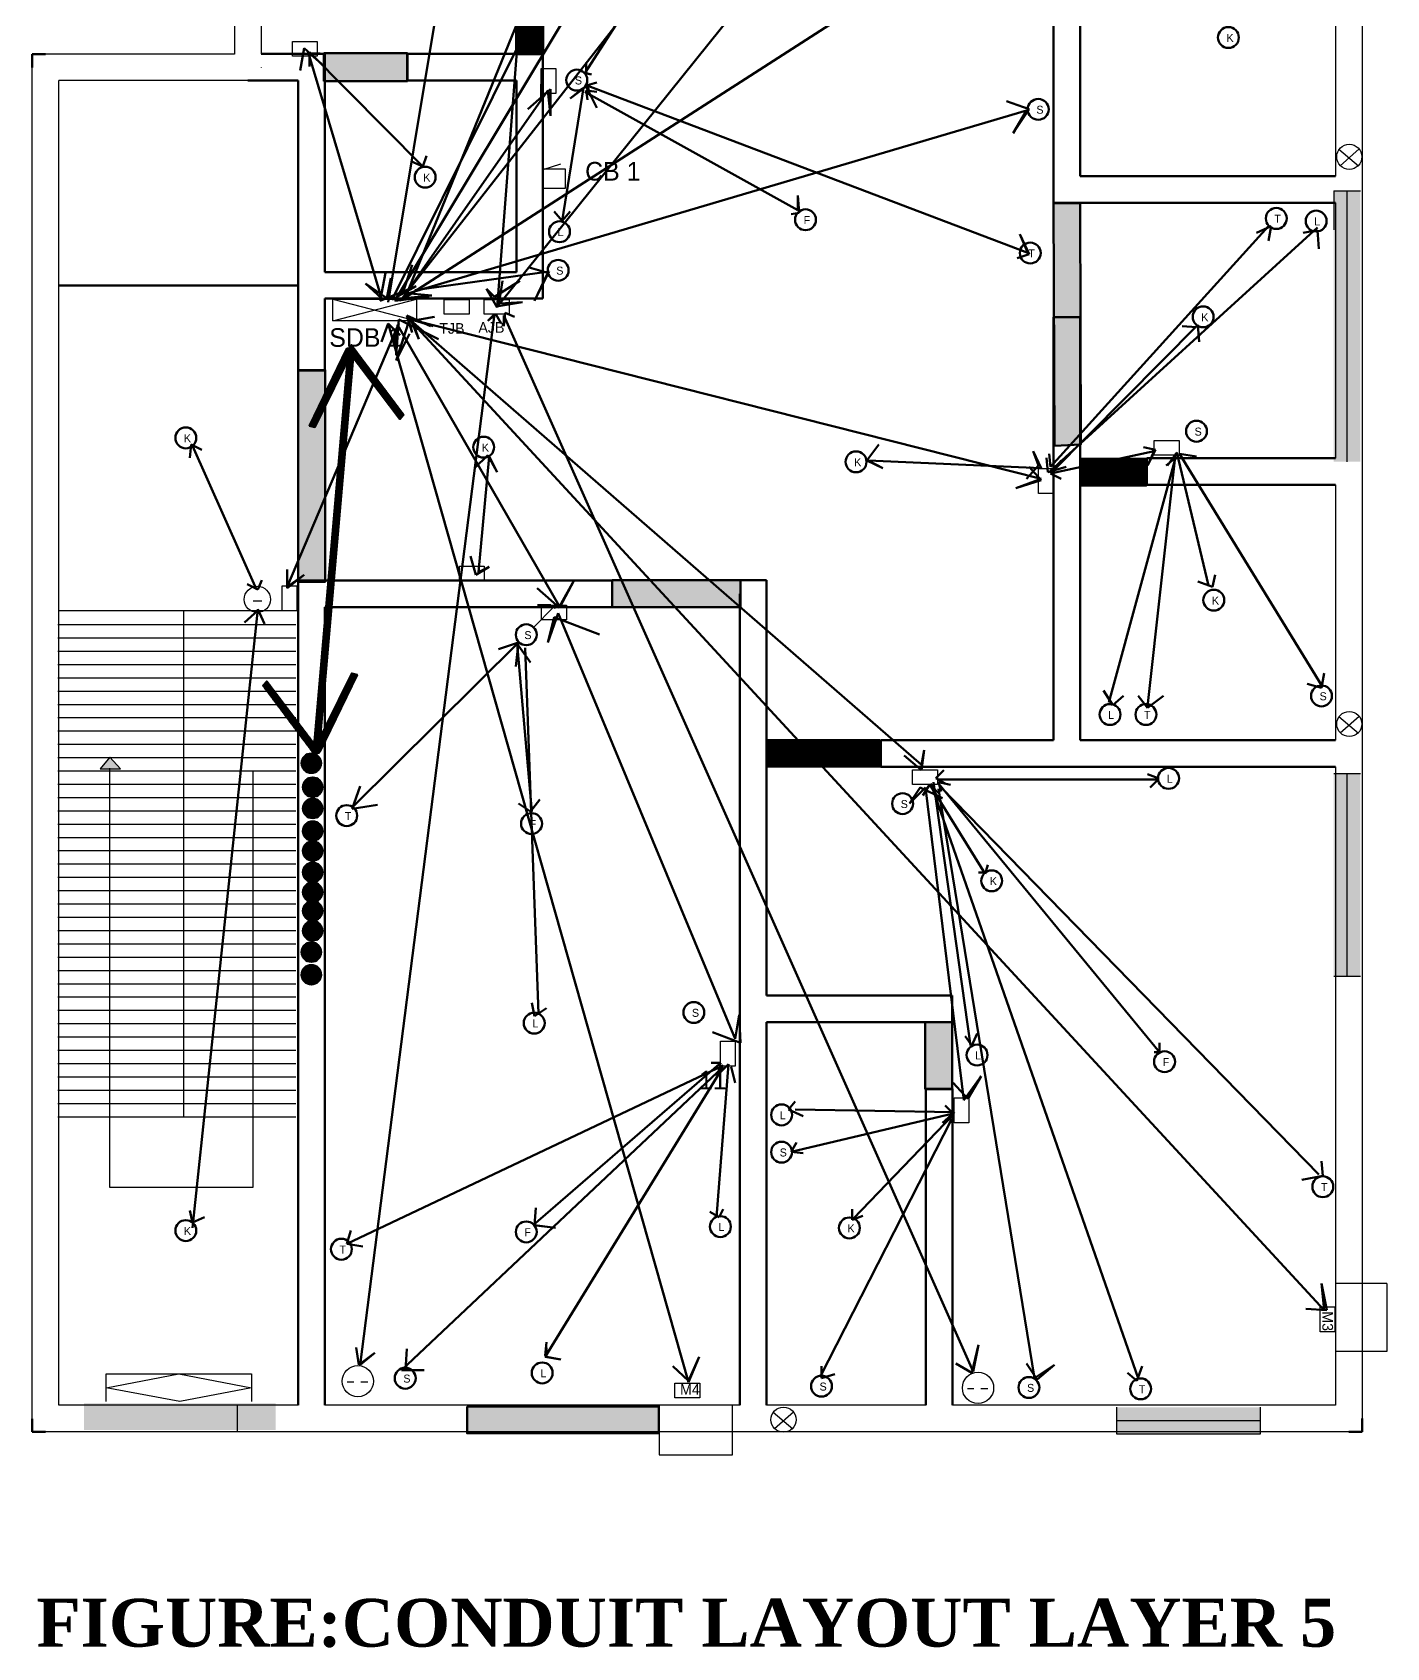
# Model space of a CAD drawing. Header units: inches. Extents: x 110 to 2722, y -1862 to 1118.
# Drawn here: x 1126 to 1635, y -1862 to -1255 of the extents above; entities that cross this region are included whole.
import ezdxf

# ---------------------------------------------------------------- set-up
doc = ezdxf.new("R2010")
doc.units = ezdxf.units.IN
doc.header["$MEASUREMENT"] = 0
pattern_1 = [(45, (2199.3533, -1230.50526), (-0.088388348, 0.088388348), [])]

msp = doc.modelspace()

# ---------------------------------------------------------------- hatches: boundary and pattern name
at = {"lineweight": 100}
h = msp.add_hatch(color=5, dxfattribs=at)
h.set_gradient(color1=(251, 247, 4), color2=(251, 247, 14), one_color=1, tint=0.52, name='INVCURVED')
h.paths.add_polyline_path([(1495.94, -1207.16), (1495.94, -1203.32), (1448.08, -1203.32), (1448.08, -1213.03), (1486.8, -1213.03)])
h.paths.add_polyline_path([(1495.94, -1207.16), (1486.8, -1213.03), (1495.94, -1213.03)], flags=17)
h.paths.add_polyline_path([(1425.67, -1202.96), (1394.67, -1202.96), (1394.67, -1203.28), (1395.08, -1203.28), (1395.08, -1213.09), (1417.53, -1213.09)])
h.paths.add_polyline_path([(1438.08, -1202.96), (1425.67, -1202.96), (1417.53, -1213.09), (1438.08, -1213.09)])
h.paths.add_polyline_path([(1520.1, -1319.35), (1509.98, -1319.35), (1510.16, -1362.22), (1520.22, -1362.22)])
h.paths.add_polyline_path([(1520.08, -1362.22), (1510.16, -1362.22), (1510.35, -1410.51), (1516.37, -1410.2), (1520.08, -1406.12)])
h.paths.add_polyline_path([(1267.08, -1263.22), (1267.14, -1263.22), (1267.14, -1262.95), (1235.72, -1262.95), (1235.72, -1263.22), (1236.08, -1263.22), (1236.08, -1268.3), (1241.14, -1273.41), (1267.08, -1273.41)])
h.paths.add_polyline_path([(1236.08, -1268.3), (1236.08, -1273.41), (1241.14, -1273.41)])
h.paths.add_polyline_path([(1236.21, -1382.22), (1225.99, -1382.22), (1225.99, -1453.76), (1236.21, -1429.67), (1236.21, -1395.67), (1232.35, -1403.51), (1230.35, -1403.01), (1236.21, -1390.88)])
h.paths.add_polyline_path([(1310.96, -1227.56), (1308.02, -1227.56), (1308.02, -1252.6), (1309.26, -1249.58)])
h.paths.add_polyline_path([(1318.15, -1227.85), (1318.15, -1227.56), (1310.96, -1227.56), (1309.26, -1249.58)])
h.paths.add_polyline_path([(1318.15, -1227.85), (1309.26, -1249.58), (1308.39, -1260.85), (1318.15, -1241.21)])
h.paths.add_polyline_path([(1318.15, -1241.21), (1308.39, -1260.85), (1308.21, -1263.22), (1313.08, -1263.22), (1318.14, -1263.22), (1318.15, -1263.21)])
h.paths.add_polyline_path([(1520.03, -1203.46), (1544.88, -1203.46), (1544.88, -1213.43), (1520.03, -1213.43)])
h = msp.add_hatch(color=4, dxfattribs=at)
h.set_gradient(color1=(252, 240, 3), color2=(253, 242, 43), one_color=1, tint=0.58)
h.paths.add_polyline_path([(1225.99, -1382.1), (1236.21, -1382.1), (1236.21, -1461.66), (1225.99, -1461.66)])
h.paths.add_polyline_path([(1308.02, -1227.56), (1318.15, -1227.56), (1318.15, -1263.3), (1308.02, -1263.3)])
h = msp.add_hatch(dxfattribs=at)
h.set_pattern_fill('ANSI31', color=4, style=0)
h.set_pattern_definition(pattern_1)
h.paths.add_polyline_path([(1308.02, -1227.56), (1318.15, -1227.56), (1318.15, -1263.3), (1308.02, -1263.3)])
h = msp.add_hatch(color=5, dxfattribs=at)
h.set_gradient(color1=(38, 193, 217), one_color=1, tint=1, name='INVCURVED')
h.paths.add_polyline_path([(1235.72, -1262.95), (1267.14, -1262.95), (1267.14, -1273.41), (1235.72, -1273.41)])
for points in [[(1625.41, -1329.33), (1625.41, -1314.73), (1615.41, -1314.73), (1615.41, -1329.33), (1615.41, -1416.53), (1625.41, -1416.53)], [(1625.41, -1533.73), (1615.41, -1533.73), (1615.41, -1609.89), (1625.41, -1609.89)], [(1217.52, -1780.57), (1217.52, -1770.57), (1145.48, -1770.57), (1145.48, -1780.57)], [(1533.73, -1771.97), (1533.73, -1781.97), (1587.81, -1781.97), (1587.81, -1771.97)]]:
    msp.add_hatch(color=120).paths.add_polyline_path(points)
h = msp.add_hatch(color=4, dxfattribs=at)
h.set_gradient(color1=(248, 252, 3), color2=(248, 253, 8), one_color=1, tint=0.51)
h.paths.add_polyline_path([(1509.98, -1319.35), (1520.1, -1319.35), (1520.35, -1410.01), (1510.35, -1410.51)])
h.paths.add_polyline_path([(1444.87, -1521.16), (1402.2, -1521.16), (1402.2, -1531.15), (1444.87, -1531.15)])
at = {"lineweight": 211}
h = msp.add_hatch(dxfattribs=at)
h.set_pattern_fill('ANSI31', color=200, style=0)
h.set_pattern_definition([(45, (1031.85329, -1133.50526), (-0.088388348, 0.088388348), [])])
h.paths.add_polyline_path([(1244.35, -1374.01), (1246.85, -1374.01), (1232.35, -1403.51), (1230.35, -1403.01)])
h = msp.add_hatch(dxfattribs=at)
h.set_pattern_fill('ANSI31', color=200, style=0)
h.set_pattern_definition(pattern_1)
h.paths.add_polyline_path([(1231.85, -1526.01), (1233.85, -1526.01), (1246.85, -1376.01), (1244.85, -1376.01)])
h = msp.add_hatch(dxfattribs=at)
h.set_pattern_fill('ANSI31', color=200, angle=-297.0364, style=0)
h.set_pattern_definition([(107.963605, (934.04239, -1454.80983), (-0.118906577, -0.0385516), [])])
h.paths.add_polyline_path([(1244.85, -1374.85), (1245.99, -1372.63), (1265.67, -1398.95), (1264.32, -1400.51)])
at = {"lineweight": 100}
h = msp.add_hatch(color=4, dxfattribs=at)
h.set_gradient(color1=(247, 251, 4), color2=(249, 252, 64), one_color=1, tint=0.62)
h.paths.add_polyline_path([(1236.21, -1429.67), (1225.99, -1453.76), (1225.99, -1460.64), (1228.35, -1459.01), (1225.99, -1460.83), (1225.99, -1461.22), (1231.08, -1461.22), (1236.21, -1461.22)])
h.paths.add_polyline_path([(1413.91, -1521.16), (1402.2, -1521.16), (1402.2, -1531.15), (1423.14, -1531.15)])
h.paths.add_polyline_path([(1444.87, -1521.16), (1413.91, -1521.16), (1423.14, -1531.15), (1444.87, -1531.15)])
h.paths.add_polyline_path([(1534.37, -1415.44), (1520.12, -1415.44), (1520.12, -1418.55)])
h.paths.add_polyline_path([(1544.95, -1415.44), (1534.37, -1415.44), (1520.12, -1418.55), (1520.12, -1425.42), (1544.95, -1425.42)])
h.paths.add_polyline_path([(1520.08, -1406.12), (1516.37, -1410.2), (1519.73, -1410.04), (1520.08, -1409.69)])
h.paths.add_polyline_path([(1471.96, -1627.23), (1461.82, -1627.23), (1461.82, -1652.39), (1462.08, -1652.39), (1462.08, -1652.22), (1471.96, -1652.22)])
h.paths.add_polyline_path([(1344.14, -1461.11), (1392.31, -1461.11), (1392.31, -1471.26), (1344.14, -1471.26)])
h = msp.add_hatch(dxfattribs=at)
h.set_pattern_fill('ANSI31', color=4, style=0)
h.set_pattern_definition(pattern_1)
h.paths.add_polyline_path([(1544.95, -1415.44), (1520.12, -1415.44), (1520.12, -1425.42), (1544.95, -1425.42)])
at = {"lineweight": 211}
h = msp.add_hatch(dxfattribs=at)
h.set_pattern_fill('ANSI31', color=200, angle=-117.0364, style=0)
h.set_pattern_definition([(287.963605, (1544.4857, -1444.82171), (0.118906577, 0.0385516), [])])
h.paths.add_polyline_path([(1233.67, -1524.78), (1232.54, -1527.01), (1212.85, -1500.68), (1214.21, -1499.13)])
h = msp.add_hatch(dxfattribs=at)
h.set_pattern_fill('ANSI31', color=200, angle=180, style=0)
h.set_pattern_definition([(225, (1446.6748, -1766.12628), (0.088388348, -0.088388348), [])])
h.paths.add_polyline_path([(1234.17, -1525.63), (1231.67, -1525.63), (1246.17, -1496.13), (1248.17, -1496.63)])
at = {"lineweight": 100}
h = msp.add_hatch(dxfattribs=at)
h.set_pattern_fill('ANSI31', color=4, style=0)
h.set_pattern_definition(pattern_1)
h.paths.add_polyline_path([(1444.87, -1521.16), (1402.2, -1521.16), (1402.2, -1531.15), (1444.87, -1531.15)])
h = msp.add_hatch(color=256)
h.paths.add_polyline_path([(1155.28, -1527.82), (1155.06, -1527.82), (1151.62, -1531.99), (1155.28, -1531.99)])
h.paths.add_polyline_path([(1155.51, -1527.82), (1155.28, -1527.82), (1155.28, -1531.99), (1159.27, -1531.99)])
at = {"lineweight": 50}
h = msp.add_hatch(dxfattribs=at)
h.set_pattern_fill('ANSI31', color=6, style=0)
h.set_pattern_definition([(45, (2442.35329, -1261.50526), (-0.088388348, 0.088388348), [])])
edge = h.paths.add_edge_path()
edge.add_arc((1230.99, -1529.87), 3.64, 0, 360)
h = msp.add_hatch(dxfattribs=at)
h.set_pattern_fill('ANSI31', color=6, style=0)
h.set_pattern_definition([(45, (2442.85329, -1270.50526), (-0.088388348, 0.088388348), [])])
edge = h.paths.add_edge_path()
edge.add_arc((1231.49, -1538.87), 3.64, 0, 360)
h = msp.add_hatch(dxfattribs=at)
h.set_pattern_fill('ANSI31', color=6, style=0)
h.set_pattern_definition([(45, (2442.85329, -1278.50526), (-0.088388348, 0.088388348), [])])
edge = h.paths.add_edge_path()
edge.add_arc((1231.49, -1546.87), 3.64, 0, 360)
h = msp.add_hatch(dxfattribs=at)
h.set_pattern_fill('ANSI31', color=6, style=0)
h.set_pattern_definition([(45, (2442.85329, -1287.00526), (-0.088388348, 0.088388348), [])])
edge = h.paths.add_edge_path()
edge.add_arc((1231.49, -1555.37), 3.64, 0, 360)
h = msp.add_hatch(dxfattribs=at)
h.set_pattern_fill('ANSI31', color=6, style=0)
h.set_pattern_definition([(45, (2442.85329, -1294.50526), (-0.088388348, 0.088388348), [])])
edge = h.paths.add_edge_path()
edge.add_arc((1231.49, -1562.87), 3.64, 0, 360)
h = msp.add_hatch(dxfattribs=at)
h.set_pattern_fill('ANSI31', color=6, style=0)
h.set_pattern_definition([(45, (2442.85329, -1302.50526), (-0.088388348, 0.088388348), [])])
edge = h.paths.add_edge_path()
edge.add_arc((1231.49, -1570.87), 3.64, 0, 360)
h = msp.add_hatch(dxfattribs=at)
h.set_pattern_fill('ANSI31', color=6, style=0)
h.set_pattern_definition([(45, (2442.85329, -1310.00526), (-0.088388348, 0.088388348), [])])
edge = h.paths.add_edge_path()
edge.add_arc((1231.49, -1578.37), 3.64, 0, 360)
h = msp.add_hatch(dxfattribs=at)
h.set_pattern_fill('ANSI31', color=6, style=0)
h.set_pattern_definition([(45, (2442.85329, -1317.00526), (-0.088388348, 0.088388348), [])])
edge = h.paths.add_edge_path()
edge.add_arc((1231.49, -1585.37), 3.64, 0, 360)
h = msp.add_hatch(dxfattribs=at)
h.set_pattern_fill('ANSI31', color=6, style=0)
h.set_pattern_definition([(45, (2442.85329, -1324.50526), (-0.088388348, 0.088388348), [])])
edge = h.paths.add_edge_path()
edge.add_arc((1231.49, -1592.87), 3.64, 0, 360)
h = msp.add_hatch(dxfattribs=at)
h.set_pattern_fill('ANSI31', color=6, style=0)
h.set_pattern_definition([(45, (2442.35329, -1332.50526), (-0.088388348, 0.088388348), [])])
edge = h.paths.add_edge_path()
edge.add_arc((1230.99, -1600.87), 3.64, 0, 360)
h = msp.add_hatch(dxfattribs=at)
h.set_pattern_fill('ANSI31', color=6, style=0)
h.set_pattern_definition([(45, (2442.35329, -1341.00526), (-0.088388348, 0.088388348), [])])
edge = h.paths.add_edge_path()
edge.add_arc((1230.99, -1609.37), 3.64, 0, 360)
at = {"lineweight": 100}
h = msp.add_hatch(color=4, dxfattribs=at)
h.set_gradient(color1=(247, 227, 8), color2=(251, 239, 112), one_color=1, tint=0.71)
h.paths.add_polyline_path([(1461.82, -1652.39), (1471.96, -1652.39), (1471.96, -1627.23), (1461.82, -1627.23)])
h = msp.add_hatch(color=4, dxfattribs=at)
h.set_gradient(color1=(3, 252, 182), color2=(63, 253, 199), one_color=1, tint=0.62)
h.paths.add_polyline_path([(1289.52, -1771.64), (1361.69, -1771.64), (1361.69, -1781.74), (1289.52, -1781.74)])

# ---------------------------------------------------------------- linework, layer by layer
for p, q in [((1202.08, -1023.28), (1202.08, -1263.28)), ((1212.08, -1028.28), (1212.08, -1263.22)), ((1616.08, -1213.22), (1616.08, -1309.22)), ((1626.08, -1213.22), (1626.08, -1314.22)), ((1126.08, -1350.28), (1126.08, -1268.28)), ((1202.08, -1263.28), (1131.08, -1263.28)), ((1136.08, -1350.28), (1136.08, -1273.28)), ((1207.08, -1273.28), (1136.08, -1273.28)), ((1317.78, -1272.92), (1317.66, -1273.91)), ((1617.3, -1299.02), (1624.76, -1305.31)), ((1617.82, -1305.24), (1625.01, -1298.96)), ((1318.18, -1306.62), (1324.77, -1304.5)), ((1615.41, -1314.73), (1615.41, -1329.33)), ((1615.41, -1314.73), (1625.41, -1314.73)), ((1620.41, -1416.53), (1620.41, -1314.73)), ((1626.08, -1314.22), (1626.08, -1420.22)), ((1616.08, -1319.22), (1616.08, -1415.22)), ((1126.08, -1466.28), (1126.08, -1350.28)), ((1136.08, -1466.28), (1136.08, -1350.28)), ((1239.06, -1355.48), (1270.47, -1363.52)), ((1239.06, -1363.52), (1270.47, -1355.48)), ((1626.08, -1420.22), (1626.08, -1526.22)), ((1616.08, -1425.22), (1616.08, -1521.22)), ((1126.08, -1776.28), (1126.08, -1466.28)), ((1136.08, -1771.22), (1136.08, -1466.28)), ((1209.13, -1468.82), (1212.33, -1468.82)), ((1225.55, -1472.61), (1136.08, -1472.61)), ((1182.92, -1472.87), (1182.92, -1662.87)), ((1314.65, -1478.71), (1322.09, -1471.2)), ((1322.73, -1470.8), (1321.73, -1470.68)), ((1321.73, -1470.68), (1322.11, -1471.18)), ((1322.08, -1471.19), (1322.54, -1471.74)), ((1322.54, -1471.74), (1322.73, -1470.8)), ((1225.13, -1477.87), (1135.65, -1477.87)), ((1225.13, -1482.87), (1135.65, -1482.87)), ((1225.13, -1487.87), (1135.65, -1487.87)), ((1225.13, -1492.87), (1135.65, -1492.87)), ((1225.13, -1497.87), (1135.65, -1497.87)), ((1225.13, -1502.87), (1135.65, -1502.87)), ((1225.13, -1507.87), (1135.65, -1507.87)), ((1225.13, -1512.87), (1135.65, -1512.87)), ((1225.13, -1517.87), (1135.65, -1517.87)), ((1617.3, -1512.26), (1624.75, -1518.55)), ((1617.82, -1518.48), (1625.01, -1512.19)), ((1225.13, -1522.87), (1135.65, -1522.87)), ((1225.13, -1527.87), (1135.65, -1527.87)), ((1155.28, -1527.56), (1151.62, -1531.99)), ((1159.27, -1531.99), (1155.28, -1527.56)), ((1626.08, -1526.22), (1626.08, -1622.22)), ((1225.13, -1532.87), (1135.65, -1532.87)), ((1151.62, -1531.99), (1151.62, -1531.99)), ((1151.62, -1531.99), (1159.27, -1531.99)), ((1155.22, -1689.43), (1155.22, -1531.77)), ((1208.94, -1532.99), (1208.94, -1689.43)), ((1615.41, -1533.73), (1625.41, -1533.73)), ((1616.08, -1531.22), (1616.08, -1622.22)), ((1620.41, -1609.89), (1620.41, -1533.73)), ((1225.13, -1537.87), (1135.65, -1537.87)), ((1225.13, -1542.87), (1135.65, -1542.87)), ((1225.13, -1547.87), (1135.65, -1547.87)), ((1225.13, -1552.87), (1135.65, -1552.87)), ((1225.13, -1557.87), (1135.65, -1557.87)), ((1225.13, -1562.87), (1135.65, -1562.87)), ((1225.13, -1567.87), (1135.65, -1567.87)), ((1225.13, -1572.87), (1135.65, -1572.87)), ((1225.13, -1577.87), (1135.65, -1577.87)), ((1225.13, -1582.87), (1135.65, -1582.87)), ((1225.13, -1587.87), (1135.65, -1587.87)), ((1225.13, -1592.87), (1135.65, -1592.87)), ((1225.13, -1597.87), (1135.65, -1597.87)), ((1225.13, -1602.87), (1135.65, -1602.87)), ((1225.13, -1607.87), (1135.65, -1607.87)), ((1225.13, -1612.87), (1135.65, -1612.87)), ((1615.41, -1609.89), (1625.41, -1609.89)), ((1225.13, -1617.87), (1135.65, -1617.87)), ((1225.13, -1622.87), (1135.65, -1622.87)), ((1616.08, -1622.22), (1616.08, -1771.22)), ((1626.08, -1622.22), (1626.08, -1776.22)), ((1225.13, -1627.87), (1135.65, -1627.87)), ((1225.13, -1632.87), (1135.65, -1632.87)), ((1225.13, -1637.87), (1135.65, -1637.87)), ((1225.13, -1642.87), (1135.65, -1642.87)), ((1225.13, -1647.87), (1135.65, -1647.87)), ((1225.13, -1652.87), (1135.65, -1652.87)), ((1225.13, -1657.87), (1135.65, -1657.87)), ((1225.13, -1662.87), (1135.65, -1662.87)), ((1208.94, -1689.43), (1155.22, -1689.43)), ((1153.9, -1769.87), (1153.9, -1759.45)), ((1153.9, -1759.45), (1208.46, -1759.45)), ((1153.9, -1764.66), (1181.18, -1759.45)), ((1181.18, -1759.45), (1208.46, -1764.63)), ((1208.46, -1759.45), (1208.46, -1769.81)), ((1181.49, -1769.77), (1153.9, -1764.66)), ((1208.46, -1764.63), (1181.49, -1769.77)), ((1244.52, -1762.46), (1246.91, -1762.46)), ((1249.59, -1762.46), (1249.82, -1762.46)), ((1249.82, -1762.46), (1252.2, -1762.46)), ((1477.68, -1764.97), (1480.06, -1764.97)), ((1482.75, -1764.97), (1482.98, -1764.97)), ((1482.98, -1764.97), (1485.36, -1764.97)), ((1226.08, -1771.22), (1136.08, -1771.22)), ((1203.11, -1771.22), (1203.11, -1781.2)), ((1392.08, -1771.22), (1236.08, -1771.22)), ((1462.08, -1771.22), (1402.08, -1771.22)), ((1616.08, -1771.22), (1472.08, -1771.22)), ((1533.73, -1771.97), (1533.73, -1781.97)), ((1587.81, -1781.67), (1587.81, -1771.97)), ((1404.58, -1773.77), (1412.04, -1780.06)), ((1405.1, -1779.99), (1412.3, -1773.71)), ((1533.73, -1776.97), (1587.81, -1776.97)), ((1231.08, -1781.22), (1131.08, -1781.22)), ((1397.08, -1781.22), (1231.08, -1781.22)), ((1467.08, -1781.22), (1397.08, -1781.22)), ((1621.08, -1781.22), (1467.08, -1781.22)), ((1533.73, -1781.97), (1587.81, -1781.97)), ((1587.81, -1781.97), (1587.81, -1781.67))]:
    msp.add_line(p, q)
at = {"color": 5, "lineweight": 50}
for p, q in [((1458.35, -1030.01), (1262.35, -1356.01)), ((1421.35, -1033.51), (1261.35, -1355.51)), ((1256.85, -1356.01), (1258.85, -1345.51)), ((1270.35, -1350.51), (1256.85, -1356.01)), ((1261.35, -1355.51), (1270.35, -1350.51)), ((1262.35, -1356.01), (1275.35, -1354.51)), ((1259.85, -1364.51), (1257.35, -1371.51)), ((1257.35, -1371.51), (1259.85, -1364.51)), ((1372.85, -1762.51), (1259.85, -1364.51)), ((1259.85, -1364.51), (1264.35, -1369.01)), ((1267.85, -1363.01), (1262.85, -1378.51)), ((1266.85, -1362.51), (1276.85, -1365.51)), ((1611.85, -1735.51), (1267.85, -1363.01)), ((1262.85, -1378.51), (1267.85, -1368.51)), ((1612.85, -1735.51), (1610.85, -1725.51)), ((1610.85, -1725.51), (1611.85, -1735.51)), ((1604.85, -1735.01), (1612.85, -1735.51)), ((1372.85, -1762.01), (1376.85, -1753.01)), ((1376.85, -1753.01), (1372.85, -1762.51)), ((1366.85, -1756.51), (1372.85, -1762.01))]:
    msp.add_line(p, q, dxfattribs=at)
at = {"color": 1, "lineweight": 50}
for p, q in [((1325.85, -1034.51), (1300.85, -1358.51)), ((1555.85, -1041.01), (1301.85, -1357.01)), ((1300.85, -1358.51), (1296.85, -1351.51)), ((1296.85, -1351.51), (1299.85, -1354.51)), ((1299.85, -1354.51), (1309.35, -1348.51)), ((1301.35, -1358.01), (1302.85, -1348.51)), ((1310.35, -1356.51), (1301.35, -1358.01)), ((1301.85, -1357.01), (1310.35, -1356.51)), ((1249.35, -1756.01), (1299.85, -1361.01)), ((1299.85, -1361.01), (1297.35, -1363.51)), ((1297.35, -1363.51), (1300.35, -1361.01)), ((1300.35, -1361.01), (1302.35, -1364.51)), ((1303.35, -1365.51), (1303.85, -1360.51)), ((1479.85, -1758.51), (1303.35, -1361.51)), ((1303.35, -1361.51), (1303.35, -1365.51)), ((1303.85, -1360.51), (1307.35, -1362.01)), ((1479.35, -1759.01), (1481.85, -1748.51)), ((1481.85, -1748.51), (1479.85, -1758.51)), ((1247.85, -1749.51), (1248.85, -1756.01)), ((1248.85, -1756.01), (1254.85, -1751.51)), ((1254.85, -1751.51), (1249.35, -1756.01)), ((1473.35, -1755.51), (1479.35, -1759.01))]:
    msp.add_line(p, q, dxfattribs=at)
at = {"color": 5, "lineweight": 211}
for p, q in [((1302.35, -1102.01), (1259.85, -1356.51)), ((1492.35, -1281.01), (1500.85, -1284.01)), ((1499.85, -1284.51), (1266.35, -1353.51)), ((1500.85, -1284.01), (1494.85, -1293.01)), ((1494.85, -1293.01), (1499.85, -1284.51)), ((1320.35, -1345.01), (1269.85, -1352.01)), ((1312.85, -1343.51), (1319.85, -1345.51)), ((1314.85, -1356.01), (1320.35, -1345.01)), ((1319.85, -1345.51), (1314.85, -1356.01))]:
    msp.add_line(p, q, dxfattribs=at)
at = {"color": 3, "lineweight": 50}
for p, q in [((1385.35, -1201.51), (1264.35, -1356.01)), ((1507.85, -1199.51), (1265.85, -1355.01)), ((1321.35, -1220.01), (1266.35, -1354.51)), ((1226.85, -1269.51), (1228.35, -1261.01)), ((1228.35, -1261.01), (1234.85, -1267.01)), ((1234.85, -1267.01), (1229.85, -1262.51)), ((1229.85, -1262.51), (1257.35, -1355.01)), ((1319.85, -1277.01), (1267.35, -1352.01)), ((1312.35, -1284.01), (1320.85, -1276.51)), ((1320.85, -1286.51), (1319.85, -1277.01)), ((1320.85, -1276.51), (1320.85, -1286.51)), ((1259.35, -1355.01), (1260.85, -1347.51)), ((1265.35, -1353.01), (1268.85, -1342.51)), ((1257.35, -1355.01), (1251.35, -1349.51)), ((1251.35, -1349.51), (1259.35, -1355.01)), ((1276.35, -1354.01), (1265.35, -1353.01)), ((1265.85, -1355.01), (1276.35, -1354.01)), ((1221.85, -1463.51), (1263.85, -1364.51)), ((1262.85, -1376.51), (1263.85, -1363.01)), ((1263.35, -1365.01), (1262.85, -1376.51)), ((1324.35, -1471.01), (1263.35, -1365.01)), ((1263.85, -1363.01), (1278.85, -1370.51)), ((1268.85, -1368.01), (1266.85, -1361.51)), ((1266.85, -1361.51), (1275.85, -1365.51)), ((1460.35, -1530.51), (1267.35, -1362.51)), ((1267.35, -1362.51), (1268.85, -1368.01)), ((1505.35, -1423.01), (1268.35, -1363.01)), ((1268.35, -1363.01), (1271.35, -1370.51)), ((1268.85, -1363.51), (1277.35, -1362.01)), ((1271.35, -1370.51), (1268.85, -1363.51)), ((1547.85, -1412.51), (1508.85, -1421.01)), ((1543.85, -1411.01), (1548.35, -1412.01)), ((1548.35, -1412.01), (1545.35, -1418.01)), ((1545.35, -1418.01), (1547.85, -1412.51)), ((1500.85, -1418.51), (1505.35, -1423.51)), ((1508.85, -1421.01), (1512.85, -1416.01)), ((1495.85, -1426.51), (1505.35, -1423.01)), ((1505.35, -1423.51), (1495.85, -1426.51)), ((1508.85, -1421.01), (1512.85, -1423.01)), ((1512.85, -1423.01), (1508.85, -1421.01)), ((1221.85, -1457.01), (1221.85, -1464.01)), ((1221.85, -1464.01), (1228.35, -1459.01)), ((1228.35, -1459.01), (1221.85, -1463.51)), ((1324.35, -1471.51), (1329.85, -1461.01)), ((1329.85, -1461.01), (1324.35, -1471.01)), ((1315.85, -1464.01), (1324.35, -1471.51)), ((1323.85, -1473.51), (1319.85, -1484.51)), ((1319.85, -1484.51), (1322.35, -1475.01)), ((1322.35, -1475.01), (1339.35, -1481.51)), ((1390.35, -1633.51), (1323.85, -1473.51)), ((1453.85, -1527.01), (1460.35, -1532.51)), ((1460.35, -1532.51), (1461.35, -1525.01)), ((1461.35, -1525.01), (1460.35, -1530.51)), ((1461.85, -1539.01), (1455.85, -1545.01)), ((1455.85, -1545.01), (1459.85, -1539.01)), ((1459.85, -1539.01), (1468.35, -1543.01)), ((1476.35, -1656.51), (1461.85, -1539.01)), ((1391.85, -1624.51), (1390.35, -1633.51)), ((1392.35, -1635.01), (1391.85, -1624.51)), ((1381.85, -1631.01), (1392.35, -1635.01)), ((1472.35, -1650.01), (1477.85, -1656.01)), ((1482.85, -1647.51), (1476.35, -1656.51)), ((1477.85, -1656.01), (1482.85, -1647.51))]:
    msp.add_line(p, q, dxfattribs=at)
at = {"lineweight": 100}
for p, q in [((1520.08, -1309.22), (1520.08, -1208.22)), ((1510.08, -1314.22), (1510.08, -1213.28)), ((1131.08, -1263.28), (1126.08, -1263.28)), ((1126.08, -1268.28), (1126.08, -1263.28)), ((1212.08, -1263.22), (1231.08, -1263.22)), ((1236.08, -1268.22), (1236.08, -1345.22)), ((1313.08, -1263.22), (1267.08, -1263.22)), ((1318.08, -1350.22), (1318.08, -1268.22)), ((1207.08, -1273.22), (1226.08, -1273.22)), ((1226.08, -1273.22), (1226.08, -1350.22)), ((1308.08, -1273.22), (1267.08, -1273.22)), ((1308.08, -1345.22), (1308.08, -1273.22)), ((1616.08, -1309.22), (1520.08, -1309.22)), ((1616.08, -1319.22), (1515.08, -1319.22)), ((1236.08, -1345.22), (1308.08, -1345.22)), ((1136.08, -1350.28), (1226.08, -1350.28)), ((1510.08, -1521.22), (1510.08, -1362.22)), ((1520.08, -1521.22), (1520.08, -1362.22)), ((1616.08, -1415.22), (1545.08, -1415.22)), ((1616.08, -1425.22), (1545.08, -1425.22)), ((1231.08, -1461.22), (1344.08, -1461.22)), ((1392.08, -1461.11), (1402.08, -1461.11)), ((1402.08, -1617.22), (1402.08, -1461.11)), ((1226.08, -1771.22), (1226.08, -1466.22)), ((1392.08, -1622.22), (1392.08, -1466.22)), ((1236.08, -1771.22), (1236.08, -1471.22)), ((1236.08, -1471.22), (1344.08, -1471.22)), ((1510.08, -1521.22), (1445.08, -1521.22)), ((1616.08, -1521.22), (1520.08, -1521.22)), ((1515.08, -1531.22), (1445.08, -1531.22)), ((1616.08, -1531.22), (1515.08, -1531.22)), ((1402.08, -1617.22), (1471.98, -1617.22)), ((1392.08, -1771.22), (1392.08, -1622.22)), ((1402.08, -1771.22), (1402.08, -1627.22)), ((1402.08, -1627.22), (1467.08, -1627.22)), ((1462.08, -1771.22), (1462.08, -1652.22)), ((1472.08, -1771.22), (1472.08, -1652.22)), ((1126.08, -1776.28), (1126.08, -1781.22)), ((1626.08, -1776.22), (1626.08, -1781.22)), ((1131.08, -1781.22), (1126.08, -1781.22)), ((1621.08, -1781.22), (1626.08, -1781.22))]:
    msp.add_line(p, q, dxfattribs=at)
at = {"color": 6, "lineweight": 50}
for p, q in [((1363.35, -1224.51), (1333.85, -1270.51)), ((1272.85, -1305.51), (1230.35, -1262.51)), ((1230.35, -1262.51), (1230.35, -1268.01)), ((1230.85, -1263.01), (1234.35, -1263.01)), ((1334.35, -1270.51), (1334.35, -1266.51)), ((1333.85, -1270.51), (1336.35, -1271.01)), ((1336.35, -1271.01), (1334.35, -1270.51)), ((1500.35, -1338.01), (1334.35, -1275.01)), ((1334.35, -1275.01), (1335.85, -1279.01)), ((1334.85, -1275.01), (1338.35, -1274.01)), ((1335.85, -1279.01), (1334.85, -1275.01)), ((1325.35, -1326.01), (1333.35, -1276.01)), ((1328.35, -1280.01), (1334.35, -1275.51)), ((1333.35, -1276.01), (1328.35, -1280.01)), ((1333.85, -1277.51), (1413.85, -1322.01)), ((1334.35, -1275.51), (1338.35, -1283.51)), ((1334.85, -1280.51), (1334.35, -1277.01)), ((1334.35, -1277.01), (1338.35, -1277.51)), ((1268.35, -1303.51), (1272.85, -1305.51)), ((1272.85, -1305.51), (1274.35, -1301.51)), ((1413.85, -1322.01), (1413.85, -1316.51)), ((1413.85, -1316.51), (1414.35, -1323.01)), ((1322.35, -1322.51), (1325.35, -1326.01)), ((1325.35, -1326.01), (1328.35, -1322.51)), ((1328.35, -1322.51), (1325.35, -1326.01)), ((1414.35, -1323.01), (1411.35, -1323.51)), ((1590.85, -1328.01), (1508.85, -1418.51)), ((1609.35, -1328.51), (1508.85, -1420.01)), ((1586.35, -1330.51), (1591.85, -1328.01)), ((1591.85, -1328.01), (1590.85, -1333.51)), ((1603.85, -1330.51), (1609.35, -1329.51)), ((1609.35, -1329.51), (1609.85, -1336.51)), ((1500.85, -1338.51), (1497.35, -1331.01)), ((1497.35, -1331.01), (1500.35, -1338.01)), ((1496.35, -1340.01), (1500.85, -1338.51)), ((1509.35, -1420.51), (1564.35, -1365.01)), ((1563.85, -1366.01), (1558.35, -1365.51)), ((1564.35, -1365.01), (1564.85, -1371.51)), ((1185.35, -1415.01), (1185.85, -1410.01)), ((1185.85, -1410.01), (1189.85, -1412.01)), ((1186.35, -1410.51), (1210.35, -1464.51)), ((1292.35, -1419.01), (1297.35, -1414.01)), ((1297.85, -1414.51), (1293.85, -1458.01)), ((1297.35, -1414.01), (1300.85, -1420.51)), ((1300.85, -1420.51), (1297.85, -1414.51)), ((1444.35, -1410.01), (1439.85, -1416.01)), ((1505.35, -1419.01), (1502.35, -1412.51)), ((1502.35, -1412.51), (1504.35, -1418.01)), ((1508.85, -1418.51), (1508.35, -1413.51)), ((1545.35, -1508.51), (1555.85, -1413.51)), ((1556.35, -1413.01), (1552.85, -1418.01)), ((1568.35, -1463.01), (1556.35, -1413.01)), ((1557.35, -1413.51), (1563.85, -1414.51)), ((1610.85, -1500.51), (1557.35, -1413.51)), ((1439.85, -1416.01), (1445.85, -1419.01)), ((1445.85, -1419.01), (1440.35, -1416.01)), ((1440.35, -1416.01), (1505.35, -1419.01)), ((1504.35, -1418.01), (1499.85, -1423.01)), ((1507.35, -1415.01), (1507.85, -1420.51)), ((1507.85, -1420.51), (1514.85, -1418.51)), ((1530.85, -1507.01), (1555.85, -1415.01)), ((1555.85, -1415.01), (1552.35, -1418.01)), ((1292.85, -1459.01), (1290.85, -1452.01)), ((1297.85, -1456.01), (1292.85, -1459.01)), ((1293.85, -1458.01), (1297.85, -1456.01)), ((1206.85, -1462.51), (1210.85, -1464.51)), ((1210.85, -1464.51), (1212.35, -1461.01)), ((1564.35, -1461.51), (1569.85, -1463.51)), ((1569.85, -1463.51), (1570.85, -1459.01)), ((1186.35, -1704.51), (1210.85, -1472.01)), ((1210.85, -1472.51), (1205.85, -1477.01)), ((1210.85, -1472.01), (1213.35, -1477.51)), ((1246.85, -1546.01), (1308.85, -1484.51)), ((1308.85, -1484.51), (1301.35, -1487.01)), ((1308.85, -1484.51), (1307.85, -1493.51)), ((1313.85, -1548.01), (1308.35, -1485.01)), ((1308.35, -1485.01), (1313.35, -1492.01)), ((1316.35, -1624.01), (1311.35, -1486.51)), ((1610.85, -1501.51), (1611.85, -1496.01)), ((1528.85, -1502.51), (1532.35, -1508.01)), ((1532.35, -1508.01), (1536.35, -1504.51)), ((1541.85, -1504.51), (1545.35, -1509.01)), ((1545.35, -1509.01), (1551.35, -1504.51)), ((1605.35, -1500.01), (1610.85, -1501.51)), ((1468.85, -1532.51), (1465.85, -1535.51)), ((1465.85, -1535.51), (1469.35, -1537.51)), ((1466.35, -1536.01), (1549.35, -1536.01)), ((1549.35, -1535.51), (1545.35, -1534.01)), ((1549.35, -1536.01), (1546.35, -1539.01)), ((1249.35, -1538.51), (1246.35, -1547.01)), ((1460.85, -1542.01), (1463.35, -1538.01)), ((1463.35, -1538.01), (1466.85, -1541.01)), ((1541.85, -1761.01), (1463.85, -1537.51)), ((1463.85, -1538.51), (1484.35, -1571.51)), ((1478.85, -1636.01), (1464.85, -1537.01)), ((1467.85, -1540.51), (1466.85, -1537.01)), ((1466.85, -1537.01), (1471.35, -1538.01)), ((1466.85, -1537.51), (1549.85, -1638.51)), ((1502.85, -1761.01), (1466.85, -1539.51)), ((1609.85, -1684.51), (1467.85, -1539.01)), ((1246.35, -1547.01), (1255.85, -1545.51)), ((1308.85, -1545.01), (1313.35, -1548.01)), ((1313.35, -1548.01), (1316.85, -1543.51)), ((1484.35, -1571.01), (1481.85, -1571.01)), ((1484.35, -1571.51), (1485.35, -1568.01)), ((1313.85, -1620.01), (1314.85, -1625.01)), ((1314.85, -1625.01), (1319.35, -1622.01)), ((1476.85, -1632.51), (1479.35, -1636.01)), ((1479.35, -1636.01), (1481.35, -1631.51)), ((1549.35, -1638.51), (1547.85, -1638.51)), ((1549.85, -1638.51), (1549.85, -1635.01)), ((1244.35, -1710.51), (1385.85, -1643.51)), ((1264.85, -1758.01), (1385.85, -1644.01)), ((1384.35, -1643.01), (1314.35, -1703.51)), ((1318.85, -1753.01), (1385.85, -1644.01)), ((1381.35, -1642.51), (1384.85, -1642.51)), ((1383.35, -1700.51), (1387.85, -1643.01)), ((1384.85, -1642.51), (1383.85, -1647.01)), ((1387.85, -1643.01), (1383.85, -1647.01)), ((1388.85, -1644.01), (1390.35, -1650.01)), ((1412.85, -1657.01), (1410.35, -1660.01)), ((1410.35, -1660.01), (1415.85, -1662.51)), ((1411.35, -1676.01), (1472.35, -1661.51)), ((1412.85, -1660.01), (1472.85, -1661.01)), ((1422.35, -1760.51), (1471.85, -1663.51)), ((1434.85, -1701.01), (1472.35, -1662.01)), ((1472.85, -1661.01), (1468.35, -1665.01)), ((1472.35, -1661.51), (1469.35, -1658.51)), ((1472.35, -1661.51), (1471.85, -1665.01)), ((1413.35, -1672.51), (1411.35, -1676.01)), ((1411.35, -1676.01), (1415.85, -1676.51)), ((1611.35, -1685.01), (1610.85, -1679.51)), ((1603.35, -1686.51), (1611.35, -1685.01)), ((1185.35, -1698.01), (1186.35, -1702.51)), ((1314.85, -1703.51), (1315.35, -1697.01)), ((1380.85, -1698.51), (1384.35, -1700.51)), ((1384.35, -1700.51), (1385.85, -1697.51)), ((1434.35, -1697.51), (1434.35, -1701.51)), ((1434.35, -1701.51), (1438.35, -1700.01)), ((1186.35, -1702.51), (1190.85, -1700.51)), ((1245.85, -1705.51), (1244.35, -1710.51)), ((1314.35, -1703.51), (1322.85, -1704.51)), ((1322.85, -1704.51), (1314.85, -1703.51)), ((1244.35, -1710.51), (1250.35, -1711.51)), ((1250.35, -1711.51), (1244.35, -1710.51)), ((1318.85, -1752.51), (1319.35, -1747.51)), ((1266.85, -1750.01), (1266.35, -1758.01)), ((1324.85, -1754.01), (1318.85, -1753.01)), ((1319.35, -1749.51), (1319.35, -1753.01)), ((1319.35, -1753.01), (1324.85, -1754.01)), ((1273.35, -1758.01), (1264.85, -1758.01)), ((1266.35, -1758.01), (1273.35, -1758.01)), ((1422.85, -1756.51), (1422.85, -1761.01)), ((1422.85, -1761.01), (1427.85, -1759.51)), ((1499.85, -1755.51), (1503.85, -1761.51)), ((1510.35, -1756.01), (1502.85, -1761.01)), ((1503.85, -1761.51), (1510.35, -1756.01)), ((1537.85, -1759.01), (1541.35, -1762.01)), ((1541.35, -1762.01), (1543.35, -1756.51))]:
    msp.add_line(p, q, dxfattribs=at)
at = {"color": 3}
for p, q in [((1212.08, -1268.22), (1212.08, -1268.28)), ((1616.08, -1425.22), (1616.08, -1521.22))]:
    msp.add_line(p, q, dxfattribs=at)
at = {"color": 3, "lineweight": 100}
for p, q in [((1231.08, -1263.22), (1236.08, -1263.22)), ((1236.08, -1268.22), (1236.08, -1263.22)), ((1236.08, -1268.22), (1236.08, -1345.22)), ((1267.08, -1263.22), (1267.08, -1273.22)), ((1313.08, -1263.22), (1318.08, -1263.22)), ((1318.08, -1268.22), (1318.08, -1263.22)), ((1308.08, -1345.22), (1308.08, -1273.22)), ((1317.42, -1274.64), (1317.42, -1279.64)), ((1510.08, -1314.22), (1510.08, -1319.22)), ((1515.08, -1319.22), (1510.08, -1319.22)), ((1226.08, -1350.22), (1226.08, -1382.22)), ((1318.08, -1350.22), (1318.08, -1355.22)), ((1236.08, -1355.22), (1313.08, -1355.22)), ((1236.08, -1355.22), (1236.08, -1382.22)), ((1308.08, -1355.22), (1318.08, -1355.22)), ((1510.08, -1362.22), (1520.08, -1362.22)), ((1226.08, -1382.22), (1236.08, -1382.22)), ((1545.08, -1415.22), (1545.08, -1425.22)), ((1616.08, -1425.22), (1545.08, -1425.22)), ((1226.08, -1466.22), (1226.08, -1461.22)), ((1231.08, -1461.22), (1226.08, -1461.22)), ((1344.08, -1461.22), (1344.08, -1471.22)), ((1321, -1470.45), (1316, -1470.45)), ((1445.08, -1521.22), (1445.08, -1531.22)), ((1471.98, -1617.22), (1471.98, -1627.22)), ((1392.08, -1771.22), (1392.08, -1622.22)), ((1462.08, -1652.22), (1472.08, -1652.22))]:
    msp.add_line(p, q, dxfattribs=at)
at = {"color": 1}
for p, q in [((1635.31, -1725.51), (1616.08, -1725.51)), ((1635.31, -1725.51), (1635.31, -1751.06)), ((1635.31, -1751.06), (1616.08, -1751.06)), ((1361.71, -1771.1), (1361.71, -1789.91)), ((1389.32, -1789.91), (1389.32, -1771.42)), ((1361.71, -1789.91), (1389.32, -1789.91))]:
    msp.add_line(p, q, dxfattribs=at)
at = {"color": 4, "lineweight": 100}
for points in [[(1308.02, -1227.56), (1318.15, -1227.56), (1318.15, -1263.3), (1308.02, -1263.3)], [(1509.98, -1319.35), (1520.1, -1319.35), (1520.35, -1410.01), (1510.35, -1410.51)], [(1225.99, -1382.1), (1236.21, -1382.1), (1236.21, -1461.66), (1225.99, -1461.66)], [(1344.14, -1461.11), (1392.31, -1461.11), (1392.31, -1471.26), (1344.14, -1471.26)], [(1444.87, -1521.16), (1402.2, -1521.16), (1402.2, -1531.15), (1444.87, -1531.15)], [(1461.82, -1652.39), (1471.96, -1652.39), (1471.96, -1627.23), (1461.82, -1627.23)], [(1289.52, -1771.64), (1361.69, -1771.64), (1361.69, -1781.74), (1289.52, -1781.74)]]:
    msp.add_lwpolyline(points, close=True, dxfattribs=at)
for points in [[(1233.23, -1264.01), (1223.85, -1264.01), (1223.85, -1258.5), (1233.23, -1258.5)], [(1322.93, -1268.77), (1322.93, -1278.15), (1317.42, -1278.15), (1317.42, -1268.77)], [(1318.15, -1306.38), (1326.38, -1306.38), (1326.38, -1313.78), (1318.15, -1313.78)], [(1239.06, -1355.48), (1270.47, -1355.48), (1270.47, -1363.52), (1239.06, -1363.52)], [(1280.96, -1355.54), (1290.34, -1355.54), (1290.34, -1361.05), (1280.96, -1361.05)], [(1295.99, -1355.54), (1305.37, -1355.54), (1305.37, -1361.05), (1295.99, -1361.05)], [(1547.85, -1408.5), (1557.23, -1408.5), (1557.23, -1414.01), (1547.85, -1414.01)], [(1509.86, -1419.13), (1509.86, -1428.51), (1504.35, -1428.51), (1504.35, -1419.13)], [(1286.64, -1455.8), (1296.02, -1455.8), (1296.02, -1461.31), (1286.64, -1461.31)], [(1225.55, -1463.23), (1225.55, -1472.61), (1220.04, -1472.61), (1220.04, -1463.23)], [(1326.87, -1475.96), (1317.49, -1475.96), (1317.49, -1470.45), (1326.87, -1470.45)], [(1466.45, -1537.91), (1457.07, -1537.91), (1457.07, -1532.4), (1466.45, -1532.4)], [(1390.37, -1634.36), (1390.37, -1643.74), (1384.86, -1643.74), (1384.86, -1634.36)], [(1472.7, -1665.06), (1472.7, -1655.68), (1478.21, -1655.68), (1478.21, -1665.06)], [(1610.35, -1743.58), (1610.35, -1734.2), (1615.86, -1734.2), (1615.86, -1743.58)], [(1367.71, -1762.89), (1377.09, -1762.89), (1377.09, -1768.4), (1367.71, -1768.4)]]:
    msp.add_lwpolyline(points, close=True)
at = {"color": 5, "lineweight": 100}
for points in [[(1235.72, -1262.95), (1267.14, -1262.95), (1267.14, -1273.41), (1235.72, -1273.41)], [(1544.95, -1415.44), (1520.12, -1415.44), (1520.12, -1425.42), (1544.95, -1425.42)]]:
    msp.add_lwpolyline(points, close=True, dxfattribs=at)
at = {"color": 200, "lineweight": 211}
for points in [[(1244.35, -1374.01), (1246.85, -1374.01), (1232.35, -1403.51), (1230.35, -1403.01)], [(1231.85, -1526.01), (1233.85, -1526.01), (1246.85, -1376.01), (1244.85, -1376.01)], [(1244.85, -1374.85), (1245.99, -1372.63), (1265.67, -1398.95), (1264.32, -1400.51)], [(1233.67, -1524.78), (1232.54, -1527.01), (1212.85, -1500.68), (1214.21, -1499.13)], [(1234.17, -1525.63), (1231.67, -1525.63), (1246.17, -1496.13), (1248.17, -1496.63)]]:
    msp.add_lwpolyline(points, close=True, dxfattribs=at)
at = {"lineweight": 100}
for centre in [(1575.79, -1257.07), (1330.79, -1273.07), (1273.79, -1309.57), (1416.79, -1325.57), (1593.79, -1325.07), (1608.79, -1326.07), (1324.29, -1330.07), (1501.29, -1338.07), (1566.29, -1362.07), (1563.79, -1405.07), (1183.79, -1407.57), (1295.79, -1411.07), (1435.79, -1416.57), (1570.29, -1468.57), (1311.79, -1481.57), (1610.79, -1504.57), (1531.29, -1511.57), (1544.79, -1511.57), (1553.29, -1535.57), (1453.29, -1545.07), (1244.29, -1549.57), (1313.79, -1552.57), (1486.79, -1574.07), (1374.79, -1623.57), (1314.79, -1627.57), (1481.29, -1639.57), (1551.79, -1642.07), (1407.79, -1662.07), (1407.79, -1676.07), (1611.29, -1689.07), (1384.79, -1704.07), (1183.79, -1705.57), (1311.79, -1706.07), (1433.29, -1704.57), (1242.29, -1712.57), (1266.29, -1761.07), (1317.79, -1759.07), (1422.79, -1764.07), (1500.79, -1764.57), (1542.79, -1765.07)]:
    msp.add_circle(centre, 3.93, dxfattribs=at)
at = {"color": 1, "lineweight": 100}
for centre in [(1504.29, -1284.07), (1323.79, -1344.57)]:
    msp.add_circle(centre, 3.93, dxfattribs=at)
for centre, radius in [((1621.24, -1301.9), 4.73), ((1210.69, -1468.29), 4.94), ((1621.24, -1515.13), 4.73), ((1248.49, -1762.19), 5.88), ((1481.65, -1764.71), 5.88), ((1408.52, -1776.65), 4.73)]:
    msp.add_circle(centre, radius)
at = {"color": 6, "lineweight": 50}
for centre in [(1230.99, -1529.87), (1231.49, -1538.87), (1231.49, -1546.87), (1231.49, -1555.37), (1231.49, -1562.87), (1231.49, -1570.87), (1231.49, -1578.37), (1231.49, -1585.37), (1231.49, -1592.87), (1230.99, -1600.87), (1230.99, -1609.37)]:
    msp.add_circle(centre, 3.64, dxfattribs=at)

# ---------------------------------------------------------------- texts
for s, height, p in [('CB 1', 7, (1333.93, -1310.84)), ('SDB 1', 7, (1237.74, -1373.34)), ('TJB', 4, (1279.07, -1368.42)), ('AJB', 4, (1293.8, -1368.05)), ('11', 7, (1376.72, -1652.51)), ('M4', 4, (1369.6, -1767.27))]:
    msp.add_text(s, height=height).set_placement(p)
msp.add_text('M3', height=4, rotation=270).set_placement((1611.13, -1735.91))
at = {"lineweight": 100, "char_height": 3.01, "width": 2.7478, "attachment_point": 1}
for s, insert in [('K', (1575.08, -1255.7)), ('S', (1330.08, -1271.7)), ('K', (1273.08, -1308.2)), ('T', (1593.08, -1323.7)), ('L', (1323.58, -1328.7)), ('F', (1416.08, -1324.2)), ('L', (1608.08, -1324.7)), ('T', (1500.58, -1336.7)), ('K', (1565.58, -1360.7)), ('K', (1183.08, -1406.2)), ('S', (1563.08, -1403.7)), ('K', (1295.08, -1409.7)), ('K', (1435.08, -1415.2)), ('K', (1569.58, -1467.2)), ('S', (1311.08, -1480.2)), ('S', (1610.08, -1503.2)), ('L', (1530.58, -1510.2)), ('T', (1544.08, -1510.2)), ('L', (1552.58, -1534.2)), ('T', (1243.58, -1548.2)), ('S', (1452.58, -1543.7)), ('F', (1313.08, -1551.2)), ('K', (1486.08, -1572.7)), ('L', (1314.08, -1626.2)), ('S', (1374.08, -1622.2)), ('L', (1480.58, -1638.2)), ('F', (1551.08, -1640.7)), ('L', (1407.08, -1660.7)), ('S', (1407.08, -1674.7)), ('T', (1610.58, -1687.7)), ('K', (1183.08, -1704.2)), ('F', (1311.08, -1704.7)), ('L', (1384.08, -1702.7)), ('K', (1432.58, -1703.2)), ('T', (1241.58, -1711.2)), ('S', (1265.58, -1759.7)), ('L', (1317.08, -1757.7)), ('S', (1422.08, -1762.7)), ('S', (1500.08, -1763.2)), ('T', (1542.08, -1763.7))]:
    msp.add_mtext(s, dxfattribs=dict(at, insert=insert))
at = {"color": 1, "lineweight": 100, "char_height": 3.01, "width": 2.7478, "attachment_point": 1}
for insert in [(1503.58, -1282.7), (1323.08, -1343.2)]:
    msp.add_mtext('S', dxfattribs=dict(at, insert=insert))
at = {"insert": (1127.65, -1843.98), "char_height": 18, "width": 510.3, "attachment_point": 1}
msp.add_mtext('{\\fTimes New Roman|b1|i0|c0|p18;\\C6;FIGURE:CONDUIT LAYOUT LAYER 5}', dxfattribs=at)

doc.saveas('drawing.dxf')
